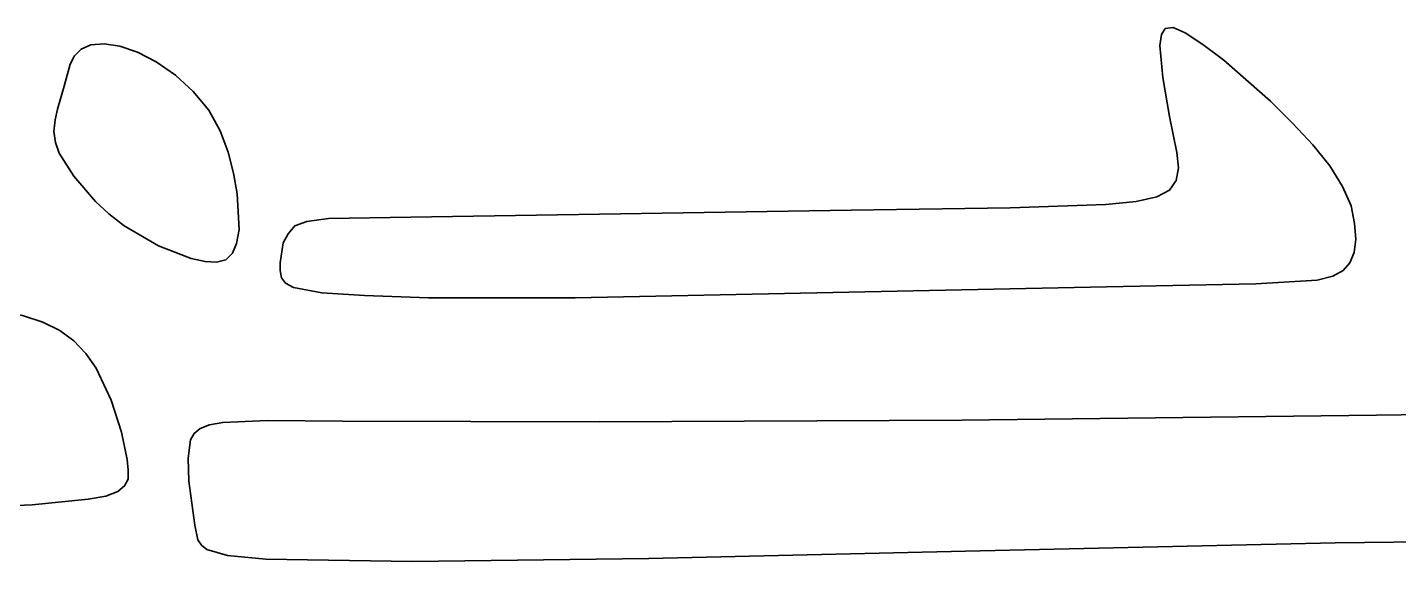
# Model space of a CAD drawing. Header units: centimetres. Extents: x -34.2 to 37, y -14.8 to 12.3.
# Drawn here: x 6.33 to 11.99, y -7.76 to -5.55 of the extents above; entities that cross this region are included whole.
import ezdxf

# ---------------------------------------------------------------- set-up
doc = ezdxf.new("R2010")
doc.units = ezdxf.units.CM
doc.header["$MEASUREMENT"] = 0
doc.layers.add('Layer 1', color=7, linetype='Continuous')

msp = doc.modelspace()

# ---------------------------------------------------------------- linework, layer by layer
at = {"layer": 'Layer 1', "color": 250, "lineweight": 35}
for points, knots in [([(7.72251, -6.66), (7.72251, -6.66), (7.5475, -6.65), (7.5475, -6.65), (7.5475, -6.65), (7.5475, -6.65), (7.43, -6.6275), (7.43, -6.6275), (7.43, -6.6275), (7.43, -6.6275), (7.39751, -6.61), (7.39751, -6.61), (7.39751, -6.61), (7.39751, -6.61), (7.38001, -6.5875), (7.38001, -6.5875), (7.38001, -6.5875), (7.38001, -6.5875), (7.37501, -6.5575), (7.37501, -6.5575), (7.37501, -6.5575), (7.37501, -6.5575), (7.37501, -6.52499), (7.37501, -6.52499), (7.37501, -6.52499), (7.37501, -6.52499), (7.38751, -6.4425), (7.38751, -6.4425), (7.38751, -6.4425), (7.38751, -6.4425), (7.40751, -6.405), (7.40751, -6.405), (7.40751, -6.405), (7.40751, -6.405), (7.435, -6.3725), (7.435, -6.3725), (7.435, -6.3725), (7.435, -6.3725), (7.485, -6.355), (7.485, -6.355), (7.485, -6.355), (7.485, -6.355), (7.575, -6.3425), (7.575, -6.3425), (7.575, -6.3425), (7.575, -6.3425), (8.00001, -6.335), (8.00001, -6.335), (8.00001, -6.335), (8.00001, -6.335), (9.7325, -6.3075), (9.7325, -6.3075), (9.7325, -6.3075), (9.7325, -6.3075), (10.39, -6.2975), (10.39, -6.2975), (10.39, -6.2975), (10.39, -6.2975), (10.78501, -6.285), (10.78501, -6.285), (10.78501, -6.285), (10.78501, -6.285), (10.91001, -6.2725), (10.91001, -6.2725), (10.91001, -6.2725), (10.91001, -6.2725), (10.995, -6.2525), (10.995, -6.2525), (10.995, -6.2525), (10.995, -6.2525), (11.0475, -6.225), (11.0475, -6.225), (11.0475, -6.225), (11.0475, -6.225), (11.07501, -6.185), (11.07501, -6.185), (11.07501, -6.185), (11.07501, -6.185), (11.08501, -6.1325), (11.08501, -6.1325), (11.08501, -6.1325), (11.08501, -6.1325), (11.07751, -6.07), (11.07751, -6.07), (11.07751, -6.07), (11.07751, -6.07), (11.0475, -5.91999), (11.0475, -5.91999), (11.0475, -5.91999), (11.0475, -5.91999), (11.02, -5.76), (11.02, -5.76), (11.02, -5.76), (11.02, -5.76), (11.0075, -5.6275), (11.0075, -5.6275), (11.0075, -5.6275), (11.0075, -5.6275), (11.015, -5.5825), (11.015, -5.5825), (11.015, -5.5825), (11.015, -5.5825), (11.03, -5.5575), (11.03, -5.5575), (11.03, -5.5575), (11.03, -5.5575), (11.0625, -5.5525), (11.0625, -5.5525), (11.0625, -5.5525), (11.0625, -5.5525), (11.11251, -5.575), (11.11251, -5.575), (11.11251, -5.575), (11.11251, -5.575), (11.18501, -5.62249), (11.18501, -5.62249), (11.18501, -5.62249), (11.18501, -5.62249), (11.2725, -5.6875), (11.2725, -5.6875), (11.2725, -5.6875), (11.2725, -5.6875), (11.46501, -5.8575), (11.46501, -5.8575), (11.46501, -5.8575), (11.46501, -5.8575), (11.55751, -5.95), (11.55751, -5.95), (11.55751, -5.95), (11.55751, -5.95), (11.64, -6.0375), (11.64, -6.0375), (11.64, -6.0375), (11.64, -6.0375), (11.71001, -6.125), (11.71001, -6.125), (11.71001, -6.125), (11.71001, -6.125), (11.76251, -6.21), (11.76251, -6.21), (11.76251, -6.21), (11.76251, -6.21), (11.79751, -6.29), (11.79751, -6.29), (11.79751, -6.29), (11.79751, -6.29), (11.81251, -6.3625), (11.81251, -6.3625), (11.81251, -6.3625), (11.81251, -6.3625), (11.81751, -6.4275), (11.81751, -6.4275), (11.81751, -6.4275), (11.81751, -6.4275), (11.81001, -6.4825), (11.81001, -6.4825), (11.81001, -6.4825), (11.81001, -6.4825), (11.79251, -6.52499), (11.79251, -6.52499), (11.79251, -6.52499), (11.79251, -6.52499), (11.76501, -6.5575), (11.76501, -6.5575), (11.76501, -6.5575), (11.76501, -6.5575), (11.72251, -6.58), (11.72251, -6.58), (11.72251, -6.58), (11.72251, -6.58), (11.6575, -6.5975), (11.6575, -6.5975), (11.6575, -6.5975), (11.6575, -6.5975), (11.40501, -6.6125), (11.40501, -6.6125), (11.40501, -6.6125), (11.40501, -6.6125), (10.78751, -6.625), (10.78751, -6.625), (10.78751, -6.625), (10.78751, -6.625), (8.59251, -6.67), (8.59251, -6.67), (8.59251, -6.67), (8.59251, -6.67), (7.98751, -6.67), (7.98751, -6.67), (7.98751, -6.67), (7.98751, -6.67), (7.72251, -6.66), (7.72251, -6.66), (7.72251, -6.66), (7.72251, -6.66), (7.72251, -6.66), (7.72251, -6.66)], [0, 0, 0, 0, 0.02, 0.02, 0.02, 0.02, 0.04, 0.04, 0.04, 0.04, 0.06, 0.06, 0.06, 0.06, 0.08, 0.08, 0.08, 0.08, 0.1, 0.1, 0.1, 0.1, 0.12, 0.12, 0.12, 0.12, 0.14, 0.14, 0.14, 0.14, 0.16, 0.16, 0.16, 0.16, 0.18, 0.18, 0.18, 0.18, 0.2, 0.2, 0.2, 0.2, 0.22, 0.22, 0.22, 0.22, 0.24, 0.24, 0.24, 0.24, 0.26, 0.26, 0.26, 0.26, 0.28, 0.28, 0.28, 0.28, 0.3, 0.3, 0.3, 0.3, 0.32, 0.32, 0.32, 0.32, 0.34, 0.34, 0.34, 0.34, 0.36, 0.36, 0.36, 0.36, 0.38, 0.38, 0.38, 0.38, 0.4, 0.4, 0.4, 0.4, 0.42, 0.42, 0.42, 0.42, 0.44, 0.44, 0.44, 0.44, 0.46, 0.46, 0.46, 0.46, 0.48, 0.48, 0.48, 0.48, 0.5, 0.5, 0.5, 0.5, 0.52, 0.52, 0.52, 0.52, 0.54, 0.54, 0.54, 0.54, 0.56, 0.56, 0.56, 0.56, 0.58, 0.58, 0.58, 0.58, 0.6, 0.6, 0.6, 0.6, 0.62, 0.62, 0.62, 0.62, 0.64, 0.64, 0.64, 0.64, 0.66, 0.66, 0.66, 0.66, 0.68, 0.68, 0.68, 0.68, 0.7, 0.7, 0.7, 0.7, 0.72, 0.72, 0.72, 0.72, 0.74, 0.74, 0.74, 0.74, 0.76, 0.76, 0.76, 0.76, 0.78, 0.78, 0.78, 0.78, 0.8, 0.8, 0.8, 0.8, 0.82, 0.82, 0.82, 0.82, 0.84, 0.84, 0.84, 0.84, 0.86, 0.86, 0.86, 0.86, 0.88, 0.88, 0.88, 0.88, 0.9, 0.9, 0.9, 0.9, 0.92, 0.92, 0.92, 0.92, 0.94, 0.94, 0.94, 0.94, 0.96, 0.96, 0.96, 0.96, 1, 1, 1, 1]), ([(6.73, -6.3725), (6.73, -6.3725), (6.6675, -6.3225), (6.6675, -6.3225), (6.6675, -6.3225), (6.6675, -6.3225), (6.6125, -6.2725), (6.6125, -6.2725), (6.6125, -6.2725), (6.6125, -6.2725), (6.52251, -6.16749), (6.52251, -6.16749), (6.52251, -6.16749), (6.52251, -6.16749), (6.46251, -6.0725), (6.46251, -6.0725), (6.46251, -6.0725), (6.46251, -6.0725), (6.44751, -6.0275), (6.44751, -6.0275), (6.44751, -6.0275), (6.44751, -6.0275), (6.44, -5.9825), (6.44, -5.9825), (6.44, -5.9825), (6.44, -5.9825), (6.445, -5.935), (6.445, -5.935), (6.445, -5.935), (6.445, -5.935), (6.455, -5.88999), (6.455, -5.88999), (6.455, -5.88999), (6.455, -5.88999), (6.48251, -5.795), (6.48251, -5.795), (6.48251, -5.795), (6.48251, -5.795), (6.50751, -5.705), (6.50751, -5.705), (6.50751, -5.705), (6.50751, -5.705), (6.525, -5.67), (6.525, -5.67), (6.525, -5.67), (6.525, -5.67), (6.5525, -5.6425), (6.5525, -5.6425), (6.5525, -5.6425), (6.5525, -5.6425), (6.5925, -5.625), (6.5925, -5.625), (6.5925, -5.625), (6.5925, -5.625), (6.6475, -5.62), (6.6475, -5.62), (6.6475, -5.62), (6.6475, -5.62), (6.7125, -5.63), (6.7125, -5.63), (6.7125, -5.63), (6.7125, -5.63), (6.78501, -5.655), (6.78501, -5.655), (6.78501, -5.655), (6.78501, -5.655), (6.8625, -5.695), (6.8625, -5.695), (6.8625, -5.695), (6.8625, -5.695), (6.9425, -5.75), (6.9425, -5.75), (6.9425, -5.75), (6.9425, -5.75), (7.015, -5.8175), (7.015, -5.8175), (7.015, -5.8175), (7.015, -5.8175), (7.08001, -5.895), (7.08001, -5.895), (7.08001, -5.895), (7.08001, -5.895), (7.1275, -5.98), (7.1275, -5.98), (7.1275, -5.98), (7.1275, -5.98), (7.16, -6.0675), (7.16, -6.0675), (7.16, -6.0675), (7.16, -6.0675), (7.1825, -6.155), (7.1825, -6.155), (7.1825, -6.155), (7.1825, -6.155), (7.1975, -6.24), (7.1975, -6.24), (7.1975, -6.24), (7.1975, -6.24), (7.205, -6.3875), (7.205, -6.3875), (7.205, -6.3875), (7.205, -6.3875), (7.195, -6.445), (7.195, -6.445), (7.195, -6.445), (7.195, -6.445), (7.1775, -6.48499), (7.1775, -6.48499), (7.1775, -6.48499), (7.1775, -6.48499), (7.15, -6.5125), (7.15, -6.5125), (7.15, -6.5125), (7.15, -6.5125), (7.1125, -6.5225), (7.1125, -6.5225), (7.1125, -6.5225), (7.1125, -6.5225), (7.06501, -6.52), (7.06501, -6.52), (7.06501, -6.52), (7.06501, -6.52), (7.0075, -6.5075), (7.0075, -6.5075), (7.0075, -6.5075), (7.0075, -6.5075), (6.8725, -6.455), (6.8725, -6.455), (6.8725, -6.455), (6.8725, -6.455), (6.73, -6.3725), (6.73, -6.3725)], [0, 0, 0, 0, 0.0294118, 0.0294118, 0.0294118, 0.0294118, 0.0588235, 0.0588235, 0.0588235, 0.0588235, 0.0882353, 0.0882353, 0.0882353, 0.0882353, 0.1176471, 0.1176471, 0.1176471, 0.1176471, 0.1470588, 0.1470588, 0.1470588, 0.1470588, 0.1764706, 0.1764706, 0.1764706, 0.1764706, 0.2058824, 0.2058824, 0.2058824, 0.2058824, 0.2352941, 0.2352941, 0.2352941, 0.2352941, 0.2647059, 0.2647059, 0.2647059, 0.2647059, 0.2941176, 0.2941176, 0.2941176, 0.2941176, 0.3235294, 0.3235294, 0.3235294, 0.3235294, 0.3529412, 0.3529412, 0.3529412, 0.3529412, 0.3823529, 0.3823529, 0.3823529, 0.3823529, 0.4117647, 0.4117647, 0.4117647, 0.4117647, 0.4411765, 0.4411765, 0.4411765, 0.4411765, 0.4705882, 0.4705882, 0.4705882, 0.4705882, 0.5, 0.5, 0.5, 0.5, 0.5294118, 0.5294118, 0.5294118, 0.5294118, 0.5588235, 0.5588235, 0.5588235, 0.5588235, 0.5882353, 0.5882353, 0.5882353, 0.5882353, 0.6176471, 0.6176471, 0.6176471, 0.6176471, 0.6470588, 0.6470588, 0.6470588, 0.6470588, 0.6764706, 0.6764706, 0.6764706, 0.6764706, 0.7058824, 0.7058824, 0.7058824, 0.7058824, 0.7352941, 0.7352941, 0.7352941, 0.7352941, 0.7647059, 0.7647059, 0.7647059, 0.7647059, 0.7941176, 0.7941176, 0.7941176, 0.7941176, 0.8235294, 0.8235294, 0.8235294, 0.8235294, 0.8529412, 0.8529412, 0.8529412, 0.8529412, 0.8823529, 0.8823529, 0.8823529, 0.8823529, 0.9117647, 0.9117647, 0.9117647, 0.9117647, 0.9411765, 0.9411765, 0.9411765, 0.9411765, 1, 1, 1, 1]), ([(-2.7925, -6.83), (-2.7925, -6.83), (-0.185, -6.7975), (-0.185, -6.7975), (-0.185, -6.7975), (-0.185, -6.7975), (2.43, -6.75), (2.43, -6.75), (2.43, -6.75), (2.43, -6.75), (4.345, -6.7125), (4.345, -6.7125), (4.345, -6.7125), (4.345, -6.7125), (5.5475, -6.695), (5.5475, -6.695), (5.5475, -6.695), (5.5475, -6.695), (5.9325, -6.7025), (5.9325, -6.7025), (5.9325, -6.7025), (5.9325, -6.7025), (6.2075, -6.725), (6.2075, -6.725), (6.2075, -6.725), (6.2075, -6.725), (6.31, -6.7425), (6.31, -6.7425), (6.31, -6.7425), (6.31, -6.7425), (6.395, -6.77), (6.395, -6.77), (6.395, -6.77), (6.395, -6.77), (6.465, -6.805), (6.465, -6.805), (6.465, -6.805), (6.465, -6.805), (6.52251, -6.8475), (6.52251, -6.8475), (6.52251, -6.8475), (6.52251, -6.8475), (6.5725, -6.9), (6.5725, -6.9), (6.5725, -6.9), (6.5725, -6.9), (6.615, -6.96), (6.615, -6.96), (6.615, -6.96), (6.615, -6.96), (6.6775, -7.0925), (6.6775, -7.0925), (6.6775, -7.0925), (6.6775, -7.0925), (6.72, -7.225), (6.72, -7.225), (6.72, -7.225), (6.72, -7.225), (6.7425, -7.3375), (6.7425, -7.3375), (6.7425, -7.3375), (6.7425, -7.3375), (6.7475, -7.3825), (6.7475, -7.3825), (6.7475, -7.3825), (6.7475, -7.3825), (6.7475, -7.42), (6.7475, -7.42), (6.7475, -7.42), (6.7475, -7.42), (6.7325, -7.44749), (6.7325, -7.44749), (6.7325, -7.44749), (6.7325, -7.44749), (6.705, -7.47), (6.705, -7.47), (6.705, -7.47), (6.705, -7.47), (6.655, -7.49), (6.655, -7.49), (6.655, -7.49), (6.655, -7.49), (6.5825, -7.5025), (6.5825, -7.5025), (6.5825, -7.5025), (6.5825, -7.5025), (6.35, -7.525), (6.35, -7.525), (6.35, -7.525), (6.35, -7.525), (5.9625, -7.5425), (5.9625, -7.5425), (5.9625, -7.5425), (5.9625, -7.5425), (5.3575, -7.5575), (5.3575, -7.5575), (5.3575, -7.5575), (5.3575, -7.5575), (3.2075, -7.6), (3.2075, -7.6), (3.2075, -7.6), (3.2075, -7.6), (-3.53, -7.71), (-3.53, -7.71), (-3.53, -7.71), (-3.53, -7.71), (-5.14499, -7.7325), (-5.14499, -7.7325), (-5.14499, -7.7325), (-5.14499, -7.7325), (-5.4575, -7.725), (-5.4575, -7.725), (-5.4575, -7.725), (-5.4575, -7.725), (-5.545, -7.7175), (-5.545, -7.7175), (-5.545, -7.7175), (-5.545, -7.7175), (-5.6025, -7.705), (-5.6025, -7.705), (-5.6025, -7.705), (-5.6025, -7.705), (-5.6875, -7.665), (-5.6875, -7.665), (-5.6875, -7.665), (-5.6875, -7.665), (-5.7175, -7.64), (-5.7175, -7.64), (-5.7175, -7.64), (-5.7175, -7.64), (-5.7425, -7.6125), (-5.7425, -7.6125), (-5.7425, -7.6125), (-5.7425, -7.6125), (-5.845, -7.4625), (-5.845, -7.4625), (-5.845, -7.4625), (-5.845, -7.4625), (-5.9175, -7.3725), (-5.9175, -7.3725), (-5.9175, -7.3725), (-5.9175, -7.3725), (-6.005, -7.275), (-6.005, -7.275), (-6.005, -7.275), (-6.005, -7.275), (-6.08749, -7.1775), (-6.08749, -7.1775), (-6.08749, -7.1775), (-6.08749, -7.1775), (-6.1575, -7.0875), (-6.1575, -7.0875), (-6.1575, -7.0875), (-6.1575, -7.0875), (-6.1825, -7.0475), (-6.1825, -7.0475), (-6.1825, -7.0475), (-6.1825, -7.0475), (-6.195, -7.01), (-6.195, -7.01), (-6.195, -7.01), (-6.195, -7.01), (-6.19, -6.9775), (-6.19, -6.9775), (-6.19, -6.9775), (-6.19, -6.9775), (-6.165, -6.9475), (-6.165, -6.9475), (-6.165, -6.9475), (-6.165, -6.9475), (-6.115, -6.92), (-6.115, -6.92), (-6.115, -6.92), (-6.115, -6.92), (-6.0325, -6.8975), (-6.0325, -6.8975), (-6.0325, -6.8975), (-6.0325, -6.8975), (-5.915, -6.8775), (-5.915, -6.8775), (-5.915, -6.8775), (-5.915, -6.8775), (-5.7575, -6.86249), (-5.7575, -6.86249), (-5.7575, -6.86249), (-5.7575, -6.86249), (-5.3125, -6.845), (-5.3125, -6.845), (-5.3125, -6.845), (-5.3125, -6.845), (-4.675, -6.8375), (-4.675, -6.8375), (-4.675, -6.8375), (-4.675, -6.8375), (-2.7925, -6.83), (-2.7925, -6.83)], [0, 0, 0, 0, 0.02, 0.02, 0.02, 0.02, 0.04, 0.04, 0.04, 0.04, 0.06, 0.06, 0.06, 0.06, 0.08, 0.08, 0.08, 0.08, 0.1, 0.1, 0.1, 0.1, 0.12, 0.12, 0.12, 0.12, 0.14, 0.14, 0.14, 0.14, 0.16, 0.16, 0.16, 0.16, 0.18, 0.18, 0.18, 0.18, 0.2, 0.2, 0.2, 0.2, 0.22, 0.22, 0.22, 0.22, 0.24, 0.24, 0.24, 0.24, 0.26, 0.26, 0.26, 0.26, 0.28, 0.28, 0.28, 0.28, 0.3, 0.3, 0.3, 0.3, 0.32, 0.32, 0.32, 0.32, 0.34, 0.34, 0.34, 0.34, 0.36, 0.36, 0.36, 0.36, 0.38, 0.38, 0.38, 0.38, 0.4, 0.4, 0.4, 0.4, 0.42, 0.42, 0.42, 0.42, 0.44, 0.44, 0.44, 0.44, 0.46, 0.46, 0.46, 0.46, 0.48, 0.48, 0.48, 0.48, 0.5, 0.5, 0.5, 0.5, 0.52, 0.52, 0.52, 0.52, 0.54, 0.54, 0.54, 0.54, 0.56, 0.56, 0.56, 0.56, 0.58, 0.58, 0.58, 0.58, 0.6, 0.6, 0.6, 0.6, 0.62, 0.62, 0.62, 0.62, 0.64, 0.64, 0.64, 0.64, 0.66, 0.66, 0.66, 0.66, 0.68, 0.68, 0.68, 0.68, 0.7, 0.7, 0.7, 0.7, 0.72, 0.72, 0.72, 0.72, 0.74, 0.74, 0.74, 0.74, 0.76, 0.76, 0.76, 0.76, 0.78, 0.78, 0.78, 0.78, 0.8, 0.8, 0.8, 0.8, 0.82, 0.82, 0.82, 0.82, 0.84, 0.84, 0.84, 0.84, 0.86, 0.86, 0.86, 0.86, 0.88, 0.88, 0.88, 0.88, 0.9, 0.9, 0.9, 0.9, 0.92, 0.92, 0.92, 0.92, 0.94, 0.94, 0.94, 0.94, 0.96, 0.96, 0.96, 0.96, 1, 1, 1, 1]), ([(15.5725, -7.1075), (15.5725, -7.1075), (15.95999, -7.105), (15.95999, -7.105), (15.95999, -7.105), (15.95999, -7.105), (16.0475, -7.1125), (16.0475, -7.1125), (16.0475, -7.1125), (16.0475, -7.1125), (16.0975, -7.125), (16.0975, -7.125), (16.0975, -7.125), (16.0975, -7.125), (16.1325, -7.14999), (16.1325, -7.14999), (16.1325, -7.14999), (16.1325, -7.14999), (16.1525, -7.1875), (16.1525, -7.1875), (16.1525, -7.1875), (16.1525, -7.1875), (16.155, -7.2375), (16.155, -7.2375), (16.155, -7.2375), (16.155, -7.2375), (16.1375, -7.3025), (16.1375, -7.3025), (16.1375, -7.3025), (16.1375, -7.3025), (16.1, -7.38), (16.1, -7.38), (16.1, -7.38), (16.1, -7.38), (16.0375, -7.4625), (16.0375, -7.4625), (16.0375, -7.4625), (16.0375, -7.4625), (15.99499, -7.5025), (15.99499, -7.5025), (15.99499, -7.5025), (15.99499, -7.5025), (15.94499, -7.54), (15.94499, -7.54), (15.94499, -7.54), (15.94499, -7.54), (15.8875, -7.5725), (15.8875, -7.5725), (15.8875, -7.5725), (15.8875, -7.5725), (15.82, -7.6), (15.82, -7.6), (15.82, -7.6), (15.82, -7.6), (15.74, -7.6225), (15.74, -7.6225), (15.74, -7.6225), (15.74, -7.6225), (15.65, -7.6375), (15.65, -7.6375), (15.65, -7.6375), (15.65, -7.6375), (15.415, -7.655), (15.415, -7.655), (15.415, -7.655), (15.415, -7.655), (15.08249, -7.66), (15.08249, -7.66), (15.08249, -7.66), (15.08249, -7.66), (14.6225, -7.66), (14.6225, -7.66), (14.6225, -7.66), (14.6225, -7.66), (13.31, -7.665), (13.31, -7.665), (13.31, -7.665), (13.31, -7.665), (11.73251, -7.6825), (11.73251, -7.6825), (11.73251, -7.6825), (11.73251, -7.6825), (10.20501, -7.7175), (10.20501, -7.7175), (10.20501, -7.7175), (10.20501, -7.7175), (8.89751, -7.7475), (8.89751, -7.7475), (8.89751, -7.7475), (8.89751, -7.7475), (7.92, -7.76), (7.92, -7.76), (7.92, -7.76), (7.92, -7.76), (7.315, -7.75), (7.315, -7.75), (7.315, -7.75), (7.315, -7.75), (7.1575, -7.735), (7.1575, -7.735), (7.1575, -7.735), (7.1575, -7.735), (7.07251, -7.71), (7.07251, -7.71), (7.07251, -7.71), (7.07251, -7.71), (7.05, -7.6925), (7.05, -7.6925), (7.05, -7.6925), (7.05, -7.6925), (7.035, -7.67), (7.035, -7.67), (7.035, -7.67), (7.035, -7.67), (7.0225, -7.61), (7.0225, -7.61), (7.0225, -7.61), (7.0225, -7.61), (6.9975, -7.4275), (6.9975, -7.4275), (6.9975, -7.4275), (6.9975, -7.4275), (6.995, -7.3325), (6.995, -7.3325), (6.995, -7.3325), (6.995, -7.3325), (7.005, -7.2575), (7.005, -7.2575), (7.005, -7.2575), (7.005, -7.2575), (7.02, -7.23), (7.02, -7.23), (7.02, -7.23), (7.02, -7.23), (7.045, -7.20999), (7.045, -7.20999), (7.045, -7.20999), (7.045, -7.20999), (7.08251, -7.195), (7.08251, -7.195), (7.08251, -7.195), (7.08251, -7.195), (7.1375, -7.185), (7.1375, -7.185), (7.1375, -7.185), (7.1375, -7.185), (7.3225, -7.1775), (7.3225, -7.1775), (7.3225, -7.1775), (7.3225, -7.1775), (7.63251, -7.17999), (7.63251, -7.17999), (7.63251, -7.17999), (7.63251, -7.17999), (8.69251, -7.1825), (8.69251, -7.1825), (8.69251, -7.1825), (8.69251, -7.1825), (10.19001, -7.175), (10.19001, -7.175), (10.19001, -7.175), (10.19001, -7.175), (11.9025, -7.155), (11.9025, -7.155), (11.9025, -7.155), (11.9025, -7.155), (13.5225, -7.1325), (13.5225, -7.1325), (13.5225, -7.1325), (13.5225, -7.1325), (15.5725, -7.1075), (15.5725, -7.1075), (15.5725, -7.1075), (15.5725, -7.1075), (15.5725, -7.1075), (15.5725, -7.1075)], [0, 0, 0, 0, 0.0222222, 0.0222222, 0.0222222, 0.0222222, 0.0444444, 0.0444444, 0.0444444, 0.0444444, 0.0666667, 0.0666667, 0.0666667, 0.0666667, 0.0888889, 0.0888889, 0.0888889, 0.0888889, 0.1111111, 0.1111111, 0.1111111, 0.1111111, 0.1333333, 0.1333333, 0.1333333, 0.1333333, 0.1555556, 0.1555556, 0.1555556, 0.1555556, 0.1777778, 0.1777778, 0.1777778, 0.1777778, 0.2, 0.2, 0.2, 0.2, 0.2222222, 0.2222222, 0.2222222, 0.2222222, 0.2444444, 0.2444444, 0.2444444, 0.2444444, 0.2666667, 0.2666667, 0.2666667, 0.2666667, 0.2888889, 0.2888889, 0.2888889, 0.2888889, 0.3111111, 0.3111111, 0.3111111, 0.3111111, 0.3333333, 0.3333333, 0.3333333, 0.3333333, 0.3555556, 0.3555556, 0.3555556, 0.3555556, 0.3777778, 0.3777778, 0.3777778, 0.3777778, 0.4, 0.4, 0.4, 0.4, 0.4222222, 0.4222222, 0.4222222, 0.4222222, 0.4444444, 0.4444444, 0.4444444, 0.4444444, 0.4666667, 0.4666667, 0.4666667, 0.4666667, 0.4888889, 0.4888889, 0.4888889, 0.4888889, 0.5111111, 0.5111111, 0.5111111, 0.5111111, 0.5333333, 0.5333333, 0.5333333, 0.5333333, 0.5555556, 0.5555556, 0.5555556, 0.5555556, 0.5777778, 0.5777778, 0.5777778, 0.5777778, 0.6, 0.6, 0.6, 0.6, 0.6222222, 0.6222222, 0.6222222, 0.6222222, 0.6444444, 0.6444444, 0.6444444, 0.6444444, 0.6666667, 0.6666667, 0.6666667, 0.6666667, 0.6888889, 0.6888889, 0.6888889, 0.6888889, 0.7111111, 0.7111111, 0.7111111, 0.7111111, 0.7333333, 0.7333333, 0.7333333, 0.7333333, 0.7555556, 0.7555556, 0.7555556, 0.7555556, 0.7777778, 0.7777778, 0.7777778, 0.7777778, 0.8, 0.8, 0.8, 0.8, 0.8222222, 0.8222222, 0.8222222, 0.8222222, 0.8444444, 0.8444444, 0.8444444, 0.8444444, 0.8666667, 0.8666667, 0.8666667, 0.8666667, 0.8888889, 0.8888889, 0.8888889, 0.8888889, 0.9111111, 0.9111111, 0.9111111, 0.9111111, 0.9333333, 0.9333333, 0.9333333, 0.9333333, 0.9555556, 0.9555556, 0.9555556, 0.9555556, 1, 1, 1, 1])]:
    msp.add_open_spline(points, degree=3, knots=knots, dxfattribs=at)

doc.saveas('drawing.dxf')
